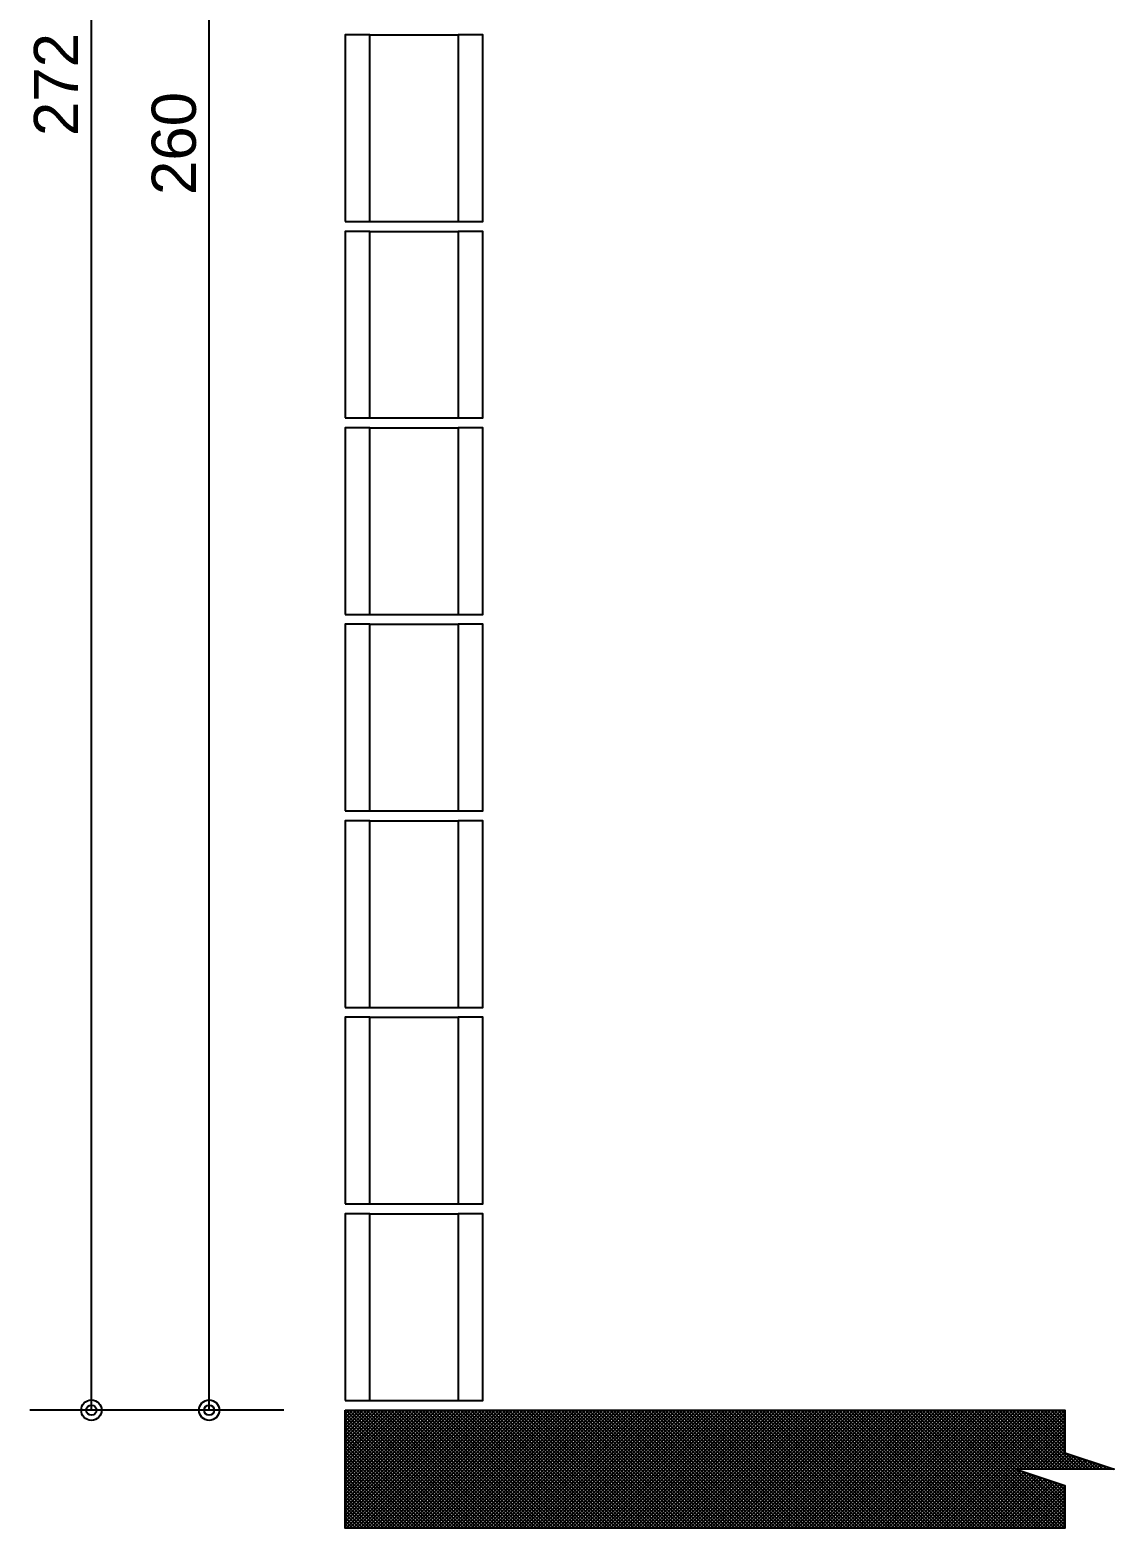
# Model space of a CAD drawing. Extents: x 0 to 119, y 0 to 84.
# Drawn here: x 63.17 to 67.59, y 62.41 to 68.51 of the extents above; entities that cross this region are included whole.
import ezdxf

# ---------------------------------------------------------------- set-up
doc = ezdxf.new("R2010")
doc.units = 0
doc.header["$MEASUREMENT"] = 0
for name, color, linetype in [('10', 252, 'CONTINUOUS'), ('29', 9, 'CONTINUOUS'), ('32', 250, 'CONTINUOUS'), ('6', 178, 'CONTINUOUS')]:
    doc.layers.add(name, color=color, linetype=linetype)
doc.styles.add('TQS_ARIAL', font='arial.ttf')

msp = doc.modelspace()

# ---------------------------------------------------------------- linework, layer by layer
at = {"layer": '10', "color": 252, "linetype": 'Continuous'}
for p, q in [((64.557551, 68.490497), (64.917551, 68.490497)), ((64.557551, 67.730497), (64.917551, 67.730497)), ((64.557551, 67.690497), (64.917551, 67.690497)), ((64.557551, 66.930497), (64.917551, 66.930497)), ((64.557551, 66.890497), (64.917551, 66.890497)), ((64.557551, 66.130497), (64.917551, 66.130497)), ((64.557551, 66.090497), (64.917551, 66.090497)), ((64.557551, 65.330497), (64.917551, 65.330497)), ((64.557551, 65.290497), (64.917551, 65.290497)), ((64.557551, 64.530497), (64.917551, 64.530497)), ((64.557551, 64.490497), (64.917551, 64.490497)), ((64.557551, 63.730497), (64.917551, 63.730497)), ((64.557551, 63.690497), (64.917551, 63.690497)), ((64.557551, 62.930497), (64.917551, 62.930497))]:
    msp.add_line(p, q, dxfattribs=at)
for points in [[(64.457551, 67.730497), (64.557551, 67.730497), (64.557551, 68.490497), (64.457551, 68.490497), (64.457551, 67.730497)], [(64.917551, 67.730497), (65.017551, 67.730497), (65.017551, 68.490497), (64.917551, 68.490497), (64.917551, 67.730497)], [(64.457551, 66.930497), (64.557551, 66.930497), (64.557551, 67.690497), (64.457551, 67.690497), (64.457551, 66.930497)], [(64.917551, 66.930497), (65.017551, 66.930497), (65.017551, 67.690497), (64.917551, 67.690497), (64.917551, 66.930497)], [(64.457551, 66.130497), (64.557551, 66.130497), (64.557551, 66.890497), (64.457551, 66.890497), (64.457551, 66.130497)], [(64.917551, 66.130497), (65.017551, 66.130497), (65.017551, 66.890497), (64.917551, 66.890497), (64.917551, 66.130497)], [(64.457551, 65.330497), (64.557551, 65.330497), (64.557551, 66.090497), (64.457551, 66.090497), (64.457551, 65.330497)], [(64.917551, 65.330497), (65.017551, 65.330497), (65.017551, 66.090497), (64.917551, 66.090497), (64.917551, 65.330497)], [(64.457551, 64.530497), (64.557551, 64.530497), (64.557551, 65.290497), (64.457551, 65.290497), (64.457551, 64.530497)], [(64.917551, 64.530497), (65.017551, 64.530497), (65.017551, 65.290497), (64.917551, 65.290497), (64.917551, 64.530497)], [(64.457551, 63.730497), (64.557551, 63.730497), (64.557551, 64.490497), (64.457551, 64.490497), (64.457551, 63.730497)], [(64.917551, 63.730497), (65.017551, 63.730497), (65.017551, 64.490497), (64.917551, 64.490497), (64.917551, 63.730497)], [(64.457551, 62.930497), (64.557551, 62.930497), (64.557551, 63.690497), (64.457551, 63.690497), (64.457551, 62.930497)], [(64.917551, 62.930497), (65.017551, 62.930497), (65.017551, 63.690497), (64.917551, 63.690497), (64.917551, 62.930497)]]:
    msp.add_lwpolyline(points, dxfattribs=at)
at = {"layer": '29', "color": 9, "linetype": 'Continuous'}
for p, q in [((64.457551, 62.421083), (64.926965, 62.890497)), ((64.457551, 62.435226), (64.912823, 62.890497)), ((64.457551, 62.449368), (64.898681, 62.890497)), ((64.457551, 62.46351), (64.884538, 62.890497)), ((64.457551, 62.477652), (64.870396, 62.890497)), ((64.457551, 62.491794), (64.856254, 62.890497)), ((64.457551, 62.505936), (64.842112, 62.890497)), ((64.457551, 62.520078), (64.82797, 62.890497)), ((64.457551, 62.534221), (64.813828, 62.890497)), ((64.457551, 62.548363), (64.799686, 62.890497)), ((64.457551, 62.562505), (64.785543, 62.890497)), ((64.457551, 62.576647), (64.771401, 62.890497)), ((64.457551, 62.590789), (64.757259, 62.890497)), ((64.457551, 62.604931), (64.743117, 62.890497)), ((64.457551, 62.619073), (64.728975, 62.890497)), ((64.457551, 62.633216), (64.714833, 62.890497)), ((64.457551, 62.647358), (64.700691, 62.890497)), ((64.457551, 62.6615), (64.686549, 62.890497)), ((64.457551, 62.675642), (64.672406, 62.890497)), ((64.457551, 62.689784), (64.658264, 62.890497)), ((64.457551, 62.703926), (64.644122, 62.890497)), ((64.457551, 62.717164), (64.62998, 62.890497)), ((64.457551, 62.73221), (64.615838, 62.890497)), ((64.457551, 62.746353), (64.601696, 62.890497)), ((64.457551, 62.760495), (64.587554, 62.890497)), ((64.457551, 62.774637), (64.573411, 62.890497)), ((64.457551, 62.788779), (64.559269, 62.890497)), ((64.457551, 62.802921), (64.545127, 62.890497)), ((64.457551, 62.817063), (64.530985, 62.890497)), ((64.457551, 62.831205), (64.516843, 62.890497)), ((64.457551, 62.845348), (64.502701, 62.890497)), ((64.457551, 62.85949), (64.488559, 62.890497)), ((64.457551, 62.873632), (64.474416, 62.890497)), ((64.457551, 62.887774), (64.460274, 62.890497)), ((64.457551, 62.878238), (64.925292, 62.410497)), ((64.457551, 62.864096), (64.91115, 62.410497)), ((64.457551, 62.849954), (64.897008, 62.410497)), ((64.457551, 62.835812), (64.882865, 62.410497)), ((64.459434, 62.890497), (64.939434, 62.410497)), ((64.461107, 62.410497), (64.941107, 62.890497)), ((64.473576, 62.890497), (64.953576, 62.410497)), ((64.475249, 62.410497), (64.955249, 62.890497)), ((64.487718, 62.890497), (64.967718, 62.410497)), ((64.489391, 62.410497), (64.969391, 62.890497)), ((64.50186, 62.890497), (64.98186, 62.410497)), ((64.503533, 62.410497), (64.983533, 62.890497)), ((64.516003, 62.890497), (64.996003, 62.410497)), ((64.517675, 62.410497), (64.997675, 62.890497)), ((64.530145, 62.890497), (65.010145, 62.410497)), ((64.531818, 62.410497), (65.011818, 62.890497)), ((64.544287, 62.890497), (65.024287, 62.410497)), ((64.54596, 62.410497), (65.02596, 62.890497)), ((64.558429, 62.890497), (65.038429, 62.410497)), ((64.560102, 62.410497), (65.040102, 62.890497)), ((64.572571, 62.890497), (65.052571, 62.410497)), ((64.574244, 62.410497), (65.054244, 62.890497)), ((64.586713, 62.890497), (65.066713, 62.410497)), ((64.588386, 62.410497), (65.068386, 62.890497)), ((64.600855, 62.890497), (65.080855, 62.410497)), ((64.602528, 62.410497), (65.082528, 62.890497)), ((64.614997, 62.890497), (65.094997, 62.410497)), ((64.61667, 62.410497), (65.09667, 62.890497)), ((64.62914, 62.890497), (65.10914, 62.410497)), ((64.630813, 62.410497), (65.110813, 62.890497)), ((64.643282, 62.890497), (65.123282, 62.410497)), ((64.644955, 62.410497), (65.124955, 62.890497)), ((64.657424, 62.890497), (65.137424, 62.410497)), ((64.659097, 62.410497), (65.139097, 62.890497)), ((64.671566, 62.890497), (65.151566, 62.410497)), ((64.673239, 62.410497), (65.153239, 62.890497)), ((64.685708, 62.890497), (65.165708, 62.410497)), ((64.687381, 62.410497), (65.167381, 62.890497)), ((64.69985, 62.890497), (65.17985, 62.410497)), ((64.701523, 62.410497), (65.181523, 62.890497)), ((64.713992, 62.890497), (65.193992, 62.410497)), ((64.715665, 62.410497), (65.195665, 62.890497)), ((64.728135, 62.890497), (65.208135, 62.410497)), ((64.729808, 62.410497), (65.209808, 62.890497)), ((64.742277, 62.890497), (65.222277, 62.410497)), ((64.74395, 62.410497), (65.22395, 62.890497)), ((64.756419, 62.890497), (65.236419, 62.410497)), ((64.758092, 62.410497), (65.238092, 62.890497)), ((64.770561, 62.890497), (65.250561, 62.410497)), ((64.772234, 62.410497), (65.252234, 62.890497)), ((64.784703, 62.890497), (65.264703, 62.410497)), ((64.786376, 62.410497), (65.266376, 62.890497)), ((64.798845, 62.890497), (65.278845, 62.410497)), ((64.800518, 62.410497), (65.280518, 62.890497)), ((64.812987, 62.890497), (65.292987, 62.410497)), ((64.81466, 62.410497), (65.29466, 62.890497)), ((64.82713, 62.890497), (65.30713, 62.410497)), ((64.828802, 62.410497), (65.308802, 62.890497)), ((64.841272, 62.890497), (65.321272, 62.410497)), ((64.842945, 62.410497), (65.322945, 62.890497)), ((64.855414, 62.890497), (65.335414, 62.410497)), ((64.857087, 62.410497), (65.337087, 62.890497)), ((64.869556, 62.890497), (65.349556, 62.410497)), ((64.871229, 62.410497), (65.351229, 62.890497)), ((64.883698, 62.890497), (65.363698, 62.410497)), ((64.885371, 62.410497), (65.365371, 62.890497)), ((64.89784, 62.890497), (65.37784, 62.410497)), ((64.899513, 62.410497), (65.379513, 62.890497)), ((64.911982, 62.890497), (65.391982, 62.410497)), ((64.913655, 62.410497), (65.393655, 62.890497)), ((64.926124, 62.890497), (65.406124, 62.410497)), ((64.927797, 62.410497), (65.407797, 62.890497)), ((64.940267, 62.890497), (65.420267, 62.410497)), ((64.94194, 62.410497), (65.42194, 62.890497)), ((64.954409, 62.890497), (65.434409, 62.410497)), ((64.956082, 62.410497), (65.436082, 62.890497)), ((64.968551, 62.890497), (65.448551, 62.410497)), ((64.970224, 62.410497), (65.450224, 62.890497)), ((64.982693, 62.890497), (65.462693, 62.410497)), ((64.984366, 62.410497), (65.464366, 62.890497)), ((64.996835, 62.890497), (65.476835, 62.410497)), ((64.998508, 62.410497), (65.478508, 62.890497)), ((65.010977, 62.890497), (65.490977, 62.410497)), ((65.01265, 62.410497), (65.49265, 62.890497)), ((65.025119, 62.890497), (65.505119, 62.410497)), ((65.026792, 62.410497), (65.506792, 62.890497)), ((65.039262, 62.890497), (65.519262, 62.410497)), ((65.040935, 62.410497), (65.520935, 62.890497)), ((65.053404, 62.890497), (65.533404, 62.410497)), ((65.055077, 62.410497), (65.535077, 62.890497)), ((65.067546, 62.890497), (65.547546, 62.410497)), ((65.069219, 62.410497), (65.549219, 62.890497)), ((65.081688, 62.890497), (65.561688, 62.410497)), ((65.083361, 62.410497), (65.563361, 62.890497)), ((65.09583, 62.890497), (65.57583, 62.410497)), ((65.097503, 62.410497), (65.577503, 62.890497)), ((65.109972, 62.890497), (65.589972, 62.410497)), ((65.111645, 62.410497), (65.591645, 62.890497)), ((65.124114, 62.890497), (65.604114, 62.410497)), ((65.125787, 62.410497), (65.605787, 62.890497)), ((65.138257, 62.890497), (65.618257, 62.410497)), ((65.139929, 62.410497), (65.619929, 62.890497)), ((65.152399, 62.890497), (65.632399, 62.410497)), ((65.154072, 62.410497), (65.634072, 62.890497)), ((65.166541, 62.890497), (65.646541, 62.410497)), ((65.168214, 62.410497), (65.648214, 62.890497)), ((65.180683, 62.890497), (65.660683, 62.410497)), ((65.182356, 62.410497), (65.662356, 62.890497)), ((65.194825, 62.890497), (65.674825, 62.410497)), ((65.196498, 62.410497), (65.676498, 62.890497)), ((65.208967, 62.890497), (65.688967, 62.410497)), ((65.21064, 62.410497), (65.69064, 62.890497)), ((65.223109, 62.890497), (65.703109, 62.410497)), ((65.224782, 62.410497), (65.704782, 62.890497)), ((65.237251, 62.890497), (65.717251, 62.410497)), ((65.238924, 62.410497), (65.718924, 62.890497)), ((65.251394, 62.890497), (65.731394, 62.410497)), ((65.253067, 62.410497), (65.733067, 62.890497)), ((65.265536, 62.890497), (65.745536, 62.410497)), ((65.267209, 62.410497), (65.747209, 62.890497)), ((65.279678, 62.890497), (65.759678, 62.410497)), ((65.281351, 62.410497), (65.761351, 62.890497)), ((65.29382, 62.890497), (65.77382, 62.410497)), ((65.295493, 62.410497), (65.775493, 62.890497)), ((65.307962, 62.890497), (65.787962, 62.410497)), ((65.309635, 62.410497), (65.789635, 62.890497)), ((65.322104, 62.890497), (65.802104, 62.410497)), ((65.323777, 62.410497), (65.803777, 62.890497)), ((65.336246, 62.890497), (65.816246, 62.410497)), ((65.337919, 62.410497), (65.817919, 62.890497)), ((65.350389, 62.890497), (65.830389, 62.410497)), ((65.352061, 62.410497), (65.832061, 62.890497)), ((65.364531, 62.890497), (65.844531, 62.410497)), ((65.366204, 62.410497), (65.846204, 62.890497)), ((65.378673, 62.890497), (65.858673, 62.410497)), ((65.380346, 62.410497), (65.860346, 62.890497)), ((65.392815, 62.890497), (65.872815, 62.410497)), ((65.394488, 62.410497), (65.874488, 62.890497)), ((65.406957, 62.890497), (65.886957, 62.410497)), ((65.40863, 62.410497), (65.88863, 62.890497)), ((65.421099, 62.890497), (65.901099, 62.410497)), ((65.422772, 62.410497), (65.902772, 62.890497)), ((65.435241, 62.890497), (65.915241, 62.410497)), ((65.436914, 62.410497), (65.916914, 62.890497)), ((65.449383, 62.890497), (65.929383, 62.410497)), ((65.451056, 62.410497), (65.931056, 62.890497)), ((65.463526, 62.890497), (65.943526, 62.410497)), ((65.465199, 62.410497), (65.945199, 62.890497)), ((65.477668, 62.890497), (65.957668, 62.410497)), ((65.479341, 62.410497), (65.959341, 62.890497)), ((65.49181, 62.890497), (65.97181, 62.410497)), ((65.493483, 62.410497), (65.973483, 62.890497)), ((65.505952, 62.890497), (65.985952, 62.410497)), ((65.507625, 62.410497), (65.987625, 62.890497)), ((65.520094, 62.890497), (66.000094, 62.410497)), ((65.521767, 62.410497), (66.001767, 62.890497)), ((65.534236, 62.890497), (66.014236, 62.410497)), ((65.535909, 62.410497), (66.015909, 62.890497)), ((65.548378, 62.890497), (66.028378, 62.410497)), ((65.550051, 62.410497), (66.030051, 62.890497)), ((65.562521, 62.890497), (66.042521, 62.410497)), ((65.564194, 62.410497), (66.044194, 62.890497)), ((65.576663, 62.890497), (66.056663, 62.410497)), ((65.578336, 62.410497), (66.058336, 62.890497)), ((65.590805, 62.890497), (66.070805, 62.410497)), ((65.592478, 62.410497), (66.072478, 62.890497)), ((65.604947, 62.890497), (66.084947, 62.410497)), ((65.60662, 62.410497), (66.08662, 62.890497)), ((65.619089, 62.890497), (66.099089, 62.410497)), ((65.620762, 62.410497), (66.100762, 62.890497)), ((65.633231, 62.890497), (66.113231, 62.410497)), ((65.634904, 62.410497), (66.114904, 62.890497)), ((65.647373, 62.890497), (66.127373, 62.410497)), ((65.649046, 62.410497), (66.129046, 62.890497)), ((65.661516, 62.890497), (66.141516, 62.410497)), ((65.663188, 62.410497), (66.143188, 62.890497)), ((65.675658, 62.890497), (66.155658, 62.410497)), ((65.677331, 62.410497), (66.157331, 62.890497)), ((65.6898, 62.890497), (66.1698, 62.410497)), ((65.691473, 62.410497), (66.171473, 62.890497)), ((65.703942, 62.890497), (66.183942, 62.410497)), ((65.705615, 62.410497), (66.185615, 62.890497)), ((65.718084, 62.890497), (66.198084, 62.410497)), ((65.719757, 62.410497), (66.199757, 62.890497)), ((65.732226, 62.890497), (66.212226, 62.410497)), ((65.733899, 62.410497), (66.213899, 62.890497)), ((65.746368, 62.890497), (66.226368, 62.410497)), ((65.748041, 62.410497), (66.228041, 62.890497)), ((65.76051, 62.890497), (66.24051, 62.410497)), ((65.762183, 62.410497), (66.242183, 62.890497)), ((65.774653, 62.890497), (66.254653, 62.410497)), ((65.776326, 62.410497), (66.256326, 62.890497)), ((65.788795, 62.890497), (66.268795, 62.410497)), ((65.790468, 62.410497), (66.270468, 62.890497)), ((65.802937, 62.890497), (66.282937, 62.410497)), ((65.80461, 62.410497), (66.28461, 62.890497)), ((65.817079, 62.890497), (66.297079, 62.410497)), ((65.818752, 62.410497), (66.298752, 62.890497)), ((65.831221, 62.890497), (66.311221, 62.410497)), ((65.832894, 62.410497), (66.312894, 62.890497)), ((65.845363, 62.890497), (66.325363, 62.410497)), ((65.847036, 62.410497), (66.327036, 62.890497)), ((65.859505, 62.890497), (66.339505, 62.410497)), ((65.861178, 62.410497), (66.341178, 62.890497)), ((65.873648, 62.890497), (66.353648, 62.410497)), ((65.875321, 62.410497), (66.355321, 62.890497)), ((65.88779, 62.890497), (66.36779, 62.410497)), ((65.889463, 62.410497), (66.369463, 62.890497)), ((65.901932, 62.890497), (66.381932, 62.410497)), ((65.903605, 62.410497), (66.383605, 62.890497)), ((65.916074, 62.890497), (66.396074, 62.410497)), ((65.917747, 62.410497), (66.397747, 62.890497)), ((65.930216, 62.890497), (66.410216, 62.410497)), ((65.931889, 62.410497), (66.411889, 62.890497)), ((65.944358, 62.890497), (66.424358, 62.410497)), ((65.946031, 62.410497), (66.426031, 62.890497)), ((65.9585, 62.890497), (66.4385, 62.410497)), ((65.960173, 62.410497), (66.440173, 62.890497)), ((65.972643, 62.890497), (66.452643, 62.410497)), ((65.974315, 62.410497), (66.454315, 62.890497)), ((65.986785, 62.890497), (66.466785, 62.410497)), ((65.988458, 62.410497), (66.468458, 62.890497)), ((66.000927, 62.890497), (66.480927, 62.410497)), ((66.0026, 62.410497), (66.4826, 62.890497)), ((66.015069, 62.890497), (66.495069, 62.410497)), ((66.016742, 62.410497), (66.496742, 62.890497)), ((66.029211, 62.890497), (66.509211, 62.410497)), ((66.030884, 62.410497), (66.510884, 62.890497)), ((66.043353, 62.890497), (66.523353, 62.410497)), ((66.045026, 62.410497), (66.525026, 62.890497)), ((66.057495, 62.890497), (66.537495, 62.410497)), ((66.059168, 62.410497), (66.539168, 62.890497)), ((66.071637, 62.890497), (66.551637, 62.410497)), ((66.07331, 62.410497), (66.55331, 62.890497)), ((66.08578, 62.890497), (66.56578, 62.410497)), ((66.087453, 62.410497), (66.567453, 62.890497)), ((66.099922, 62.890497), (66.579922, 62.410497)), ((66.101595, 62.410497), (66.581595, 62.890497)), ((66.114064, 62.890497), (66.594064, 62.410497)), ((66.115737, 62.410497), (66.595737, 62.890497)), ((66.128206, 62.890497), (66.608206, 62.410497)), ((66.129879, 62.410497), (66.609879, 62.890497)), ((66.142348, 62.890497), (66.622348, 62.410497)), ((66.144021, 62.410497), (66.624021, 62.890497)), ((66.15649, 62.890497), (66.63649, 62.410497)), ((66.158163, 62.410497), (66.638163, 62.890497)), ((66.170632, 62.890497), (66.650632, 62.410497)), ((66.172305, 62.410497), (66.652305, 62.890497)), ((66.184775, 62.890497), (66.664775, 62.410497)), ((66.186447, 62.410497), (66.666447, 62.890497)), ((66.198917, 62.890497), (66.678917, 62.410497)), ((66.20059, 62.410497), (66.68059, 62.890497)), ((66.213059, 62.890497), (66.693059, 62.410497)), ((66.214732, 62.410497), (66.694732, 62.890497)), ((66.227201, 62.890497), (66.707201, 62.410497)), ((66.228874, 62.410497), (66.708874, 62.890497)), ((66.241343, 62.890497), (66.721343, 62.410497)), ((66.243016, 62.410497), (66.723016, 62.890497)), ((66.255485, 62.890497), (66.735485, 62.410497)), ((66.257158, 62.410497), (66.737158, 62.890497)), ((66.269627, 62.890497), (66.749627, 62.410497)), ((66.2713, 62.410497), (66.7513, 62.890497)), ((66.283769, 62.890497), (66.763769, 62.410497)), ((66.285442, 62.410497), (66.765442, 62.890497)), ((66.297912, 62.890497), (66.777912, 62.410497)), ((66.299585, 62.410497), (66.779585, 62.890497)), ((66.312054, 62.890497), (66.792054, 62.410497)), ((66.313727, 62.410497), (66.793727, 62.890497)), ((66.326196, 62.890497), (66.806196, 62.410497)), ((66.327869, 62.410497), (66.807869, 62.890497)), ((66.340338, 62.890497), (66.820338, 62.410497)), ((66.342011, 62.410497), (66.822011, 62.890497)), ((66.35448, 62.890497), (66.83448, 62.410497)), ((66.356153, 62.410497), (66.836153, 62.890497)), ((66.368622, 62.890497), (66.848622, 62.410497)), ((66.370295, 62.410497), (66.850295, 62.890497)), ((66.382764, 62.890497), (66.862764, 62.410497)), ((66.384437, 62.410497), (66.864437, 62.890497)), ((66.396907, 62.890497), (66.876907, 62.410497)), ((66.39858, 62.410497), (66.87858, 62.890497)), ((66.411049, 62.890497), (66.891049, 62.410497)), ((66.412722, 62.410497), (66.892722, 62.890497)), ((66.425191, 62.890497), (66.905191, 62.410497)), ((66.426864, 62.410497), (66.906864, 62.890497)), ((66.439333, 62.890497), (66.919333, 62.410497)), ((66.441006, 62.410497), (66.921006, 62.890497)), ((66.453475, 62.890497), (66.933475, 62.410497)), ((66.455148, 62.410497), (66.935148, 62.890497)), ((66.467617, 62.890497), (66.947617, 62.410497)), ((66.46929, 62.410497), (66.94929, 62.890497)), ((66.481759, 62.890497), (66.961759, 62.410497)), ((66.483432, 62.410497), (66.963432, 62.890497)), ((66.495902, 62.890497), (66.975902, 62.410497)), ((66.497574, 62.410497), (66.977574, 62.890497)), ((66.510044, 62.890497), (66.990044, 62.410497)), ((66.511717, 62.410497), (66.991717, 62.890497)), ((66.524186, 62.890497), (67.004186, 62.410497)), ((66.525859, 62.410497), (67.005859, 62.890497)), ((66.538328, 62.890497), (67.018328, 62.410497)), ((66.540001, 62.410497), (67.020001, 62.890497)), ((66.55247, 62.890497), (67.03247, 62.410497)), ((66.554143, 62.410497), (67.034143, 62.890497)), ((66.566612, 62.890497), (67.046612, 62.410497)), ((66.568285, 62.410497), (67.048285, 62.890497)), ((66.580754, 62.890497), (67.060754, 62.410497)), ((66.582427, 62.410497), (67.062427, 62.890497)), ((66.594896, 62.890497), (67.074896, 62.410497)), ((66.596569, 62.410497), (67.076569, 62.890497)), ((66.609039, 62.890497), (67.089039, 62.410497)), ((66.610712, 62.410497), (67.090712, 62.890497)), ((66.623181, 62.890497), (67.103181, 62.410497)), ((66.624854, 62.410497), (67.104854, 62.890497)), ((66.637323, 62.890497), (67.117323, 62.410497)), ((66.638996, 62.410497), (67.118996, 62.890497)), ((66.651465, 62.890497), (67.131465, 62.410497)), ((66.653138, 62.410497), (67.133138, 62.890497)), ((66.665607, 62.890497), (67.145607, 62.410497)), ((66.66728, 62.410497), (67.14728, 62.890497)), ((66.679749, 62.890497), (67.159749, 62.410497)), ((66.681422, 62.410497), (67.161422, 62.890497)), ((66.693891, 62.890497), (67.173891, 62.410497)), ((66.695564, 62.410497), (67.175564, 62.890497)), ((66.708034, 62.890497), (67.188034, 62.410497)), ((66.709707, 62.410497), (67.189707, 62.890497)), ((66.722176, 62.890497), (67.202176, 62.410497)), ((66.723849, 62.410497), (67.203849, 62.890497)), ((66.736318, 62.890497), (67.216318, 62.410497)), ((66.737991, 62.410497), (67.217991, 62.890497)), ((66.75046, 62.890497), (67.23046, 62.410497)), ((66.752133, 62.410497), (67.232133, 62.890497)), ((66.764602, 62.890497), (67.244602, 62.410497)), ((66.766275, 62.410497), (67.246275, 62.890497)), ((66.778744, 62.890497), (67.258744, 62.410497)), ((66.780417, 62.410497), (67.260417, 62.890497)), ((66.792886, 62.890497), (67.272886, 62.410497)), ((66.794559, 62.410497), (67.274559, 62.890497)), ((66.807029, 62.890497), (67.287029, 62.410497)), ((66.808701, 62.410497), (67.288701, 62.890497)), ((66.821171, 62.890497), (67.301171, 62.410497)), ((66.822844, 62.410497), (67.302844, 62.890497)), ((66.835313, 62.890497), (67.315313, 62.410497)), ((66.836986, 62.410497), (67.316986, 62.890497)), ((66.849455, 62.890497), (67.329455, 62.410497)), ((66.851128, 62.410497), (67.331128, 62.890497)), ((66.863597, 62.890497), (67.343597, 62.410497)), ((66.86527, 62.410497), (67.34527, 62.890497)), ((66.877739, 62.890497), (67.357739, 62.410497)), ((66.879412, 62.410497), (67.359412, 62.890497)), ((66.891881, 62.890497), (67.371881, 62.410497)), ((66.893554, 62.410497), (67.373554, 62.890497)), ((66.906023, 62.890497), (67.386023, 62.410497)), ((66.907696, 62.410497), (67.387887, 62.890497)), ((66.920166, 62.890497), (67.387887, 62.422776)), ((66.921839, 62.410497), (67.387887, 62.876545)), ((66.934308, 62.890497), (67.387887, 62.436919)), ((66.935981, 62.410497), (67.387887, 62.862403)), ((66.94845, 62.890497), (67.387887, 62.451061)), ((66.962592, 62.890497), (67.202592, 62.650497)), ((66.976734, 62.890497), (67.216734, 62.650497)), ((66.990876, 62.890497), (67.230876, 62.650497)), ((67.005018, 62.890497), (67.245018, 62.650497)), ((67.019161, 62.890497), (67.259161, 62.650497)), ((67.033303, 62.890497), (67.273303, 62.650497)), ((67.047445, 62.890497), (67.287445, 62.650497)), ((67.061587, 62.890497), (67.301587, 62.650497)), ((67.075729, 62.890497), (67.315729, 62.650497)), ((67.089871, 62.890497), (67.329871, 62.650497)), ((67.104013, 62.890497), (67.344013, 62.650497)), ((67.118156, 62.890497), (67.358156, 62.650497)), ((67.132298, 62.890497), (67.372298, 62.650497)), ((67.14644, 62.890497), (67.38644, 62.650497)), ((67.160582, 62.890497), (67.400582, 62.650497)), ((67.174724, 62.890497), (67.414724, 62.650497)), ((67.188866, 62.890497), (67.428866, 62.650497)), ((67.190123, 62.650497), (67.387887, 62.848261)), ((67.203008, 62.890497), (67.443008, 62.650497)), ((67.204265, 62.650497), (67.387887, 62.834119)), ((67.21715, 62.890497), (67.387887, 62.719761)), ((67.231293, 62.890497), (67.387887, 62.733903)), ((67.245435, 62.890497), (67.387887, 62.748045)), ((67.259577, 62.890497), (67.387887, 62.762188)), ((67.273719, 62.890497), (67.387887, 62.77633)), ((67.287861, 62.890497), (67.387887, 62.790472)), ((67.302003, 62.890497), (67.387887, 62.804614)), ((67.316145, 62.890497), (67.387887, 62.818756)), ((67.330288, 62.890497), (67.387887, 62.832898)), ((67.34443, 62.890497), (67.387887, 62.84704)), ((67.358572, 62.890497), (67.387887, 62.861183)), ((67.372714, 62.890497), (67.387887, 62.875325)), ((67.386856, 62.890497), (67.387887, 62.889467)), ((64.457551, 62.82167), (64.868723, 62.410497)), ((64.457551, 62.807527), (64.854581, 62.410497)), ((64.457551, 62.793385), (64.840439, 62.410497)), ((64.457551, 62.779243), (64.826297, 62.410497)), ((67.218407, 62.650497), (67.387887, 62.819977)), ((67.232549, 62.650497), (67.387887, 62.805835)), ((67.246691, 62.650497), (67.387887, 62.791692)), ((67.260834, 62.650497), (67.387887, 62.77755)), ((64.457551, 62.765101), (64.812155, 62.410497)), ((64.457551, 62.750959), (64.798013, 62.410497)), ((64.457551, 62.736817), (64.783871, 62.410497)), ((64.457551, 62.722675), (64.769728, 62.410497)), ((64.457551, 62.708533), (64.755586, 62.410497)), ((67.274976, 62.650497), (67.387887, 62.763408)), ((67.289118, 62.650497), (67.387887, 62.749266)), ((67.30326, 62.650497), (67.387887, 62.735124)), ((67.317402, 62.650497), (67.387887, 62.720982)), ((67.331544, 62.650497), (67.39563, 62.714583)), ((67.345686, 62.650497), (67.406236, 62.711047)), ((67.391783, 62.715865), (67.45715, 62.650497)), ((67.412996, 62.708794), (67.471293, 62.650497)), ((64.457551, 62.69439), (64.741444, 62.410497)), ((64.457551, 62.680248), (64.727302, 62.410497)), ((64.457551, 62.666106), (64.71316, 62.410497)), ((64.457551, 62.651964), (64.699018, 62.410497)), ((66.950123, 62.410497), (67.189564, 62.649938)), ((67.359828, 62.650497), (67.416843, 62.707512)), ((67.373971, 62.650497), (67.427449, 62.703976)), ((67.388113, 62.650497), (67.438056, 62.700441)), ((67.402255, 62.650497), (67.448663, 62.696905)), ((67.416397, 62.650497), (67.459269, 62.69337)), ((67.430539, 62.650497), (67.469876, 62.689834)), ((67.434209, 62.701723), (67.485435, 62.650497)), ((67.444681, 62.650497), (67.480482, 62.686299)), ((67.455422, 62.694652), (67.499577, 62.650497)), ((67.458823, 62.650497), (67.491089, 62.682763)), ((67.472966, 62.650497), (67.501696, 62.679227)), ((67.476635, 62.687581), (67.513719, 62.650497)), ((67.487108, 62.650497), (67.512302, 62.675692)), ((67.497849, 62.68051), (67.527861, 62.650497)), ((67.50125, 62.650497), (67.522909, 62.672156)), ((67.515392, 62.650497), (67.533516, 62.668621)), ((67.519062, 62.673439), (67.542003, 62.650497)), ((67.529534, 62.650497), (67.544122, 62.665085)), ((67.540275, 62.666368), (67.556145, 62.650497)), ((67.543676, 62.650497), (67.554729, 62.66155)), ((67.557818, 62.650497), (67.565335, 62.658014)), ((67.561488, 62.659297), (67.570288, 62.650497)), ((67.57196, 62.650497), (67.575942, 62.654479)), ((67.582701, 62.652226), (67.58443, 62.650497)), ((67.586103, 62.650497), (67.586549, 62.650943)), ((64.457551, 62.637822), (64.684876, 62.410497)), ((64.457551, 62.62368), (64.670733, 62.410497)), ((64.457551, 62.609538), (64.656591, 62.410497)), ((64.457551, 62.595395), (64.642449, 62.410497)), ((66.964265, 62.410497), (67.20017, 62.646403)), ((66.978407, 62.410497), (67.210777, 62.642867)), ((66.992549, 62.410497), (67.221384, 62.639332)), ((67.006691, 62.410497), (67.23199, 62.635796)), ((67.020834, 62.410497), (67.242597, 62.632261)), ((67.034976, 62.410497), (67.253203, 62.628725)), ((67.049118, 62.410497), (67.26381, 62.625189)), ((67.06326, 62.410497), (67.274417, 62.621654)), ((67.077402, 62.410497), (67.285023, 62.618118)), ((67.091544, 62.410497), (67.29563, 62.614583)), ((67.105686, 62.410497), (67.306236, 62.611047)), ((67.119828, 62.410497), (67.316843, 62.607512)), ((67.133971, 62.410497), (67.32745, 62.603976)), ((67.148113, 62.410497), (67.338056, 62.600441)), ((67.162255, 62.410497), (67.348663, 62.596905)), ((67.176397, 62.410497), (67.359269, 62.59337)), ((67.190539, 62.410497), (67.369876, 62.589834)), ((67.204681, 62.410497), (67.380482, 62.586299)), ((67.209945, 62.643145), (67.387887, 62.465203)), ((67.231158, 62.636073), (67.387887, 62.479345)), ((67.252371, 62.629002), (67.387887, 62.493487)), ((67.273584, 62.621931), (67.387887, 62.507629)), ((67.294798, 62.61486), (67.387887, 62.521771)), ((67.316011, 62.607789), (67.387887, 62.535913)), ((67.337224, 62.600718), (67.387887, 62.550056)), ((67.358437, 62.593647), (67.387887, 62.564198)), ((67.379651, 62.586576), (67.387887, 62.57834)), ((64.457551, 62.581253), (64.628307, 62.410497)), ((64.457551, 62.567111), (64.614165, 62.410497)), ((64.457551, 62.552969), (64.600023, 62.410497)), ((64.457551, 62.538827), (64.585881, 62.410497)), ((67.218823, 62.410497), (67.387887, 62.57956)), ((67.232966, 62.410497), (67.387887, 62.565418)), ((67.247108, 62.410497), (67.387887, 62.551276)), ((67.26125, 62.410497), (67.387887, 62.537134)), ((64.457551, 62.524685), (64.571738, 62.410497)), ((64.457551, 62.510543), (64.557596, 62.410497)), ((64.457551, 62.4964), (64.543454, 62.410497)), ((64.457551, 62.482258), (64.529312, 62.410497)), ((64.457551, 62.468116), (64.51517, 62.410497)), ((67.275392, 62.410497), (67.387887, 62.522992)), ((67.289534, 62.410497), (67.387887, 62.50885)), ((67.303676, 62.410497), (67.387887, 62.494708)), ((67.317818, 62.410497), (67.387887, 62.480565)), ((67.33196, 62.410497), (67.387887, 62.466423)), ((64.457551, 62.453974), (64.501028, 62.410497)), ((64.457551, 62.439832), (64.486886, 62.410497)), ((64.457551, 62.42569), (64.472744, 62.410497)), ((64.457551, 62.411548), (64.458601, 62.410497)), ((67.346103, 62.410497), (67.387887, 62.452281)), ((67.360245, 62.410497), (67.387887, 62.438139)), ((67.374387, 62.410497), (67.387887, 62.423997))]:
    msp.add_line(p, q, dxfattribs=at)
msp.add_lwpolyline([(64.457551, 62.890497), (67.387887, 62.890497), (67.387887, 62.717164), (67.587887, 62.650497), (67.187887, 62.650497), (67.387887, 62.583831), (67.387887, 62.410497), (64.457551, 62.410497), (64.457551, 62.583831), (64.457551, 62.650497), (64.457551, 62.717164), (64.457551, 62.890497)], dxfattribs=at)
at = {"layer": '32', "color": 250, "linetype": 'Continuous'}
for p, q in [((63.423575, 62.890497), (63.423575, 73.770497)), ((63.90324, 62.890497), (63.90324, 73.290497)), ((63.957551, 62.890497), (63.173575, 62.890497)), ((64.207551, 62.890497), (63.65324, 62.890497)), ((64.207551, 62.890497), (64.207551, 62.890497)), ((64.457551, 62.890497), (64.457551, 62.890497)), ((64.457551, 62.890497), (64.457551, 62.890497)), ((64.457551, 62.890497), (64.457551, 62.890497)), ((64.457551, 62.890497), (64.457551, 62.890497)), ((64.457551, 62.410497), (64.457551, 62.410497))]:
    msp.add_line(p, q, dxfattribs=at)
for centre, radius in [((63.423575, 62.890497), 0.041625), ((63.423575, 62.890497), 0.02075), ((63.90324, 62.890497), 0.041625), ((63.90324, 62.890497), 0.02075)]:
    msp.add_circle(centre, radius, dxfattribs=at)
at = {"layer": '6', "color": 178, "linetype": 'Continuous'}
msp.add_lwpolyline([(64.457551, 62.890497), (67.387887, 62.890497), (67.387887, 62.717164), (67.587887, 62.650497), (67.187887, 62.650497), (67.387887, 62.583831), (67.387887, 62.410497), (64.457551, 62.410497), (64.457551, 62.583831), (64.457551, 62.650497), (64.457551, 62.717164), (64.457551, 62.890497)], dxfattribs=at)

# ---------------------------------------------------------------- texts
at = {"layer": '32', "color": 250, "linetype": 'Continuous', "style": 'TQS_ARIAL'}
for s, p in [('272', (63.369575, 68.078497)), ('260', (63.84924, 67.838497))]:
    msp.add_text(s, height=0.18, rotation=90, dxfattribs=at).set_placement(p)

doc.saveas('drawing.dxf')
